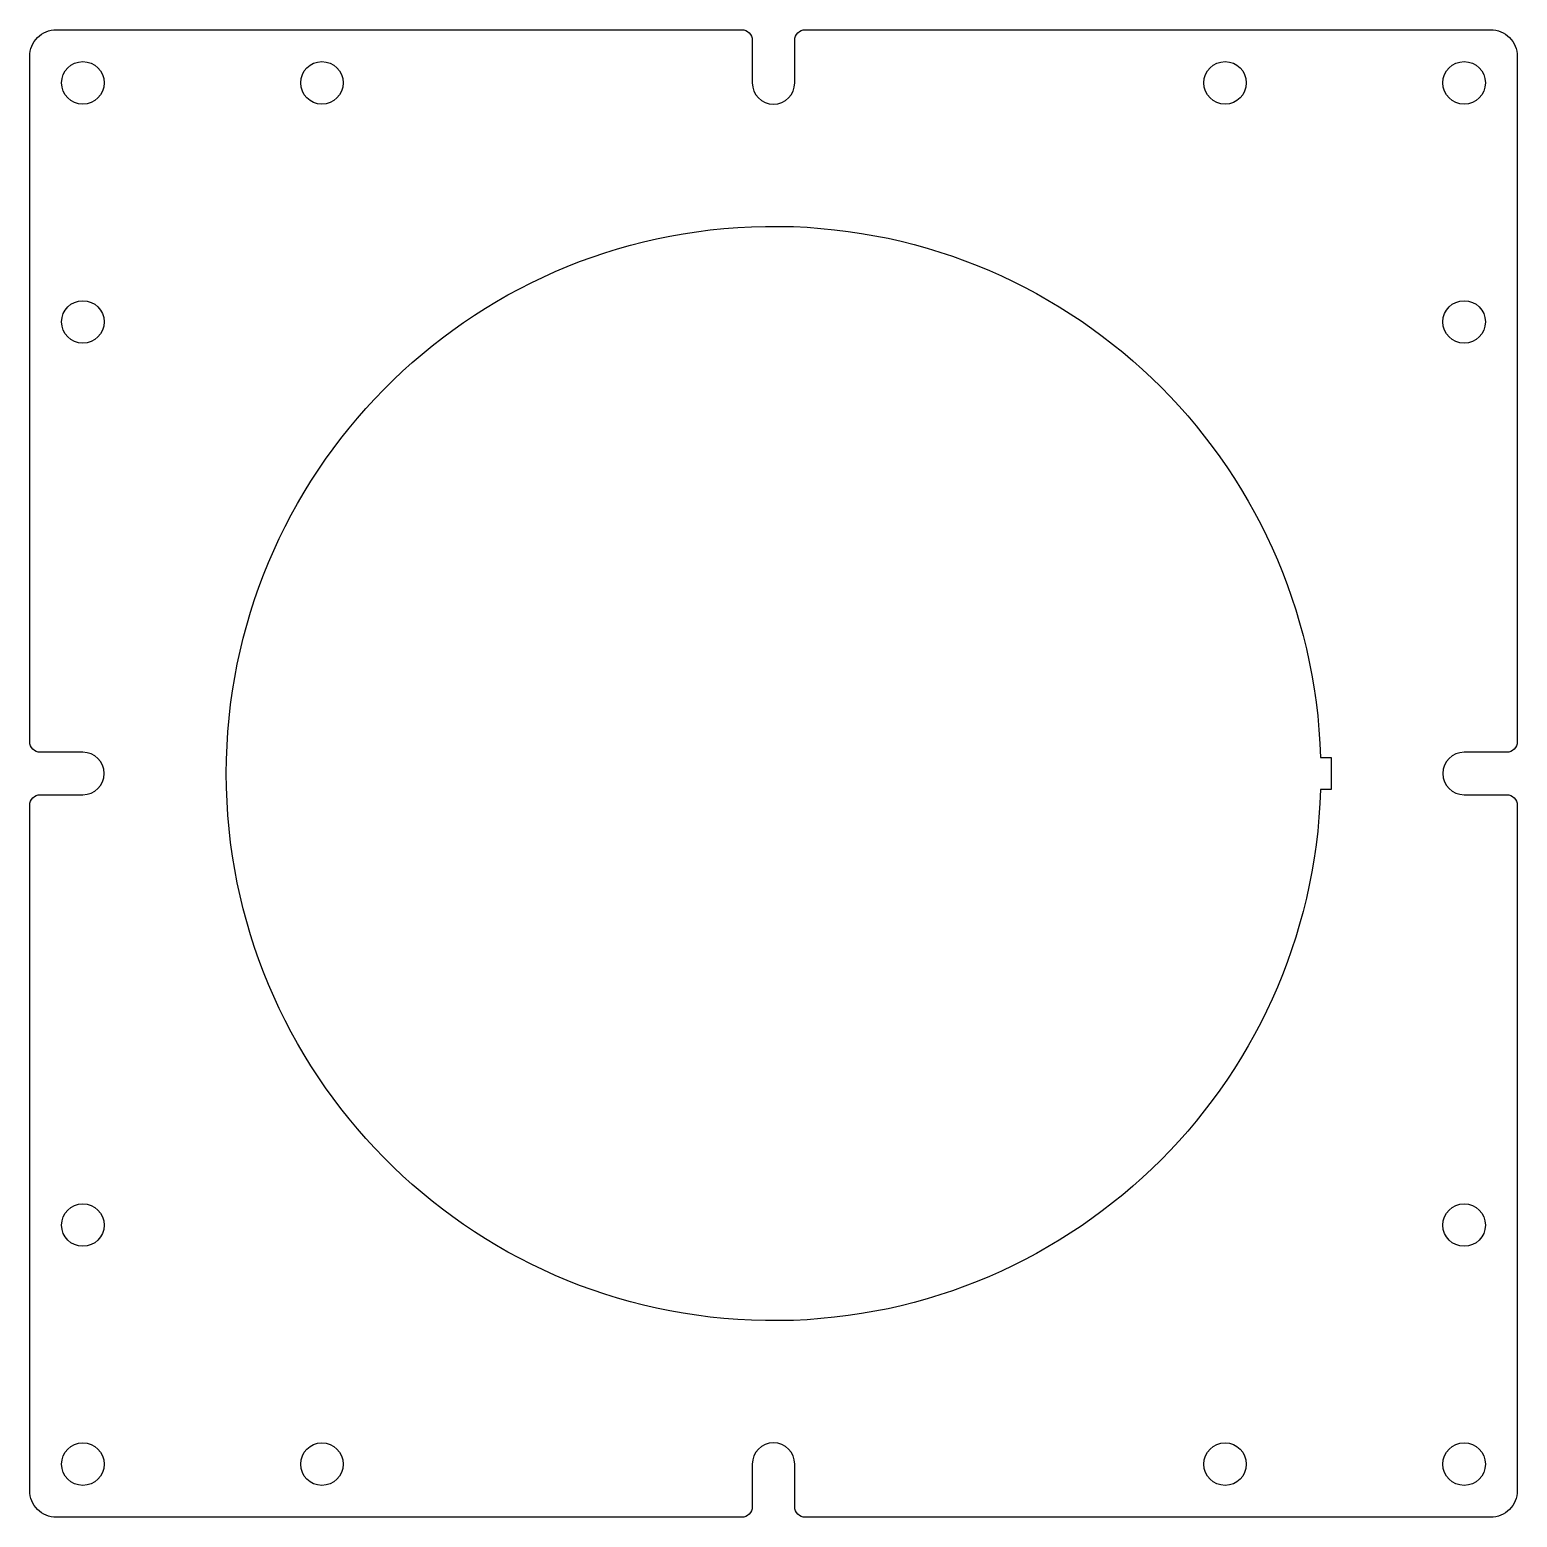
# Model space of a CAD drawing. Extents: x -140 to 140, y -140 to 140.
import ezdxf

# ---------------------------------------------------------------- set-up
doc = ezdxf.new("R2010")
doc.units = 0

msp = doc.modelspace()

# ---------------------------------------------------------------- linework, layer by layer
at = {"layer": '1'}
for points in [[(140, 135), (140, 6, -0.414214), (138, 4), (130, 4, 1), (130, -4), (138, -4, -0.414214), (140, -6), (140, -135, -0.414214), (135, -140), (6, -140, -0.414214), (4, -138), (4, -130, 1), (-4, -130), (-4, -138, -0.414214), (-6, -140), (-135, -140, -0.414214), (-140, -135), (-140, -6, -0.414214), (-138, -4), (-130, -4, 1), (-130, 4), (-138, 4, -0.414214), (-140, 6), (-140, 135, -0.414214), (-135, 140), (-6, 140, -0.414214), (-4, 138), (-4, 130, 1), (4, 130), (4, 138, -0.414214), (6, 140), (135, 140, -0.414214)], [(105, 3), (105, -3), (102.96, -3, -68.6521), (102.96, 3)]]:
    msp.add_lwpolyline(points, format="xyb", close=True, dxfattribs=at)
for centre in [(-130, 130), (-85, 130), (85, 130), (130, 130), (-130, 85), (130, 85), (-130, -85), (130, -85), (-130, -130), (130, -130), (-85, -130), (85, -130)]:
    msp.add_circle(centre, 4, dxfattribs=at)

doc.saveas('drawing.dxf')
